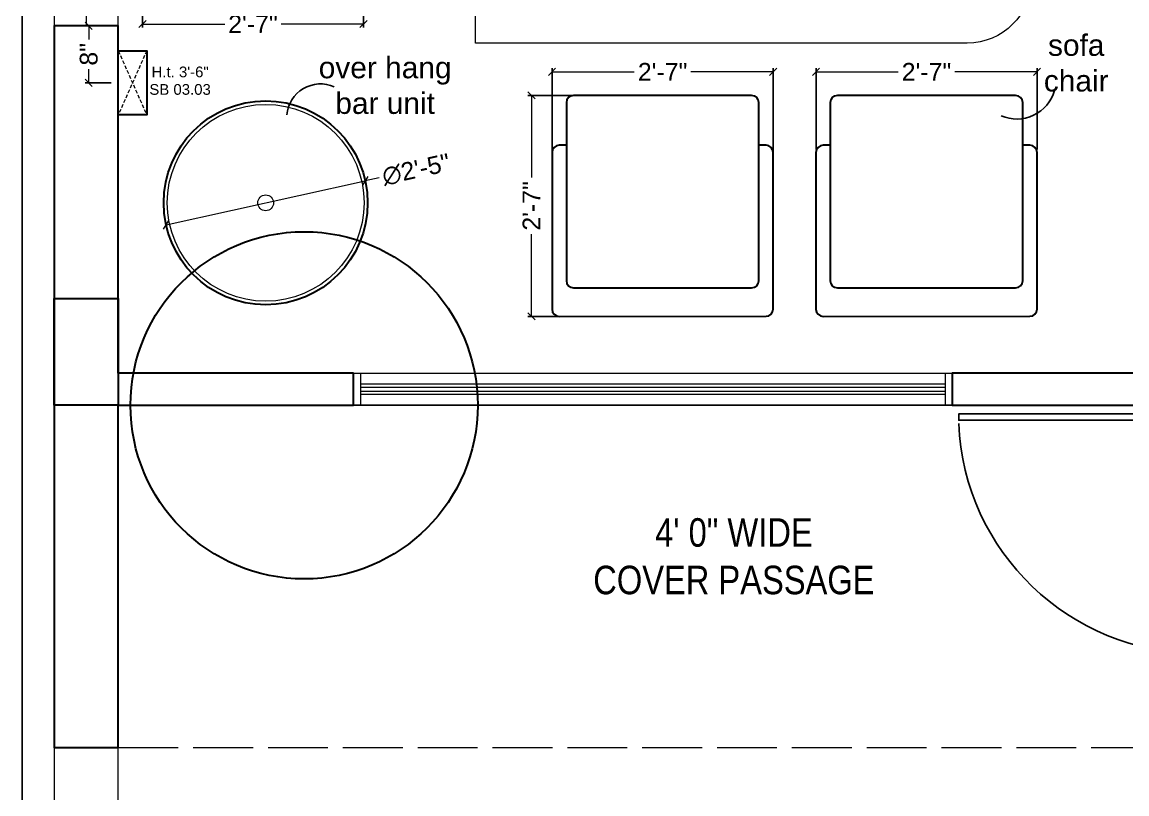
# Model space of a CAD drawing. Header units: millimetres. Extents: x 56222 to 3066687, y -650199 to -121287.
# Drawn here: x 149356.6 to 149511.6, y -178920.6 to -178812.3 of the extents above; entities that cross this region are included whole.
import ezdxf

# ---------------------------------------------------------------- set-up
doc = ezdxf.new("R2010")
doc.units = ezdxf.units.MM
doc.header["$MEASUREMENT"] = 0
doc.header["$PDMODE"] = 35
for name, pattern in [('ACAD_ISO02W100', [15, 12, -3]), ('DASHED', [0.75, 0.5, -0.25]), ('DASHED2', [0.375, 0.25, -0.125])]:
    doc.linetypes.add(name, pattern=pattern)
doc.layers.get('Defpoints').update_dxf_attribs({"color": 220})
doc.layers.add('AR DOOR', color=40, linetype='Continuous')
doc.layers.add('AR ELE-5', color=134, linetype='Continuous')
for name, color, linetype, lineweight in [('COLUMN', 1, 'Continuous', 30), ('dim05', 1, 'Continuous', 13), ('el', 7, 'Continuous', 20), ('ELEC-wires', 1, 'DASHED2', 13), ('Electrical', 84, 'Continuous', 30), ('FIRST FLOOR ( DW_RAIL )', 7, 'Continuous', 9), ('FIRST FLOOR ( TEXT )', 7, 'Continuous', 9), ('FURNITURE', 32, 'Continuous', 9), ('Labelling', 1, 'Continuous', 25), ('SECOND FLOOR', 7, 'Continuous', 9), ('SECOND FLOOR  ( PLINE )', 251, 'Continuous', 30), ('SECOND FLOOR ( DW_RAIL )', 7, 'Continuous', 9), ('wall', 7, 'Continuous', 30), ('XX~SLAB ( BEAM )~ ( DIM )', 7, 'Continuous', 9)]:
    doc.layers.add(name, color=color, linetype=linetype, lineweight=lineweight)
doc.layers.add('XX~SLAB ( PLINE )', color=251, linetype='Continuous', plot=False)
doc.styles.add('Arial', font='arial.ttf')
doc.styles.add('KATHA', font='swissc.ttf')
doc.styles.get("Standard").update_dxf_attribs({"font": 'arial.ttf', "height": 6})
doc.styles.add('style4', font='ARIALN.TTF')
doc.dimstyles.new('ISO-25', dxfattribs={"dimtxt": 2.5, "dimasz": 1, "dimexe": 0.5, "dimexo": 1, "dimtad": 0, "dimdec": 1, "dimlunit": 4, "dimtxsty": 'Standard', "dimblk": 'OBLIQUE', "dimcen": 2.5, "dimclrd": 1, "dimclre": 1, "dimclrt": 5, "dimadec": 0, "dimazin": 0, "dimtfac": 1, "dimtdec": 1, "dimtmove": 0, "dimatfit": 3, "dimfxl": 1, "dimlwd": -1, "dimarcsym": 0})

# ---------------------------------------------------------------- blocks, each defined once
blk = doc.blocks.new('*U255')
for points in [[(0, 0), (0, 1120), (-30, 1120), (-30, 0)], [(40, 0), (0, 0), (0, -30), (-10, -30), (-10, -100), (40, -100)], [(-1160, 0), (-1120, 0), (-1120, -30), (-1110, -30), (-1110, -100), (-1160, -100)]]:
    blk.add_lwpolyline(points, close=True)
at = {"layer": 'AR ELE-5', "linetype": 'ByBlock', "ltscale": 15}
blk.add_arc((1.6, -0.7), 1121.6, 92.373, 179.9653, dxfattribs=at)
blk = doc.blocks.new('_Oblique')
at = {"layer": 'wall', "color": 0, "lineweight": -2}
blk.add_line((-0.5, -0.5), (0.5, 0.5), dxfattribs=at)
blk = doc.blocks.new('*D1005')
at = {"layer": 'Defpoints', "color": 0, "lineweight": 30, "transparency": 16777216}
for p in [(149373.46, -178800.33), (149404.46, -178801.78), (149404.46, -178812.54)]:
    blk.add_point(p, dxfattribs=at)
at = {"layer": 'dim05', "color": 1, "linetype": 'Continuous', "lineweight": -2, "transparency": 16777216}
for p, q in [((149373.46, -178801.33), (149373.46, -178813.04)), ((149404.46, -178802.78), (149404.46, -178813.04))]:
    blk.add_line(p, q, dxfattribs=at)
at = {"layer": 'dim05', "color": 1, "linetype": 'Continuous', "transparency": 16777216}
for p, q in [((149373.46, -178812.54), (149384.99, -178812.54)), ((149404.46, -178812.54), (149392.93, -178812.54))]:
    blk.add_line(p, q, dxfattribs=at)
at = {"layer": 'dim05', "color": 1, "transparency": 16777216, "rotation": 180}
blk.add_blockref('_Oblique', (149373.46, -178812.54), dxfattribs=at)
at = {"layer": 'dim05', "color": 1, "transparency": 16777216}
blk.add_blockref('_Oblique', (149404.46, -178812.54), dxfattribs=at)
at = {"layer": 'dim05', "color": 5, "lineweight": 25, "transparency": 16777216, "insert": (149388.96, -178812.54), "char_height": 2.5, "attachment_point": 5, "style": 'Arial'}
blk.add_mtext('2\'-7"', dxfattribs=at)
blk = doc.blocks.new('*D1008')
at = {"layer": 'Defpoints', "color": 0, "lineweight": 30, "transparency": 16777216}
for p in [(149467.95, -178819.25), (149467.95, -178831.17), (149498.96, -178831.17)]:
    blk.add_point(p, dxfattribs=at)
at = {"layer": 'dim05', "color": 1, "linetype": 'Continuous', "lineweight": -2, "transparency": 16777216}
for p, q in [((149467.95, -178830.17), (149467.95, -178818.75)), ((149498.96, -178830.17), (149498.96, -178818.75))]:
    blk.add_line(p, q, dxfattribs=at)
at = {"layer": 'dim05', "color": 1, "linetype": 'Continuous', "transparency": 16777216}
for p, q in [((149467.95, -178819.25), (149479.49, -178819.25)), ((149498.96, -178819.25), (149487.42, -178819.25))]:
    blk.add_line(p, q, dxfattribs=at)
at = {"layer": 'dim05', "color": 1, "transparency": 16777216, "rotation": 180}
blk.add_blockref('_Oblique', (149467.95, -178819.25), dxfattribs=at)
at = {"layer": 'dim05', "color": 1, "transparency": 16777216}
blk.add_blockref('_Oblique', (149498.96, -178819.25), dxfattribs=at)
at = {"layer": 'dim05', "color": 5, "lineweight": 25, "transparency": 16777216, "insert": (149483.45, -178819.25), "char_height": 2.5, "attachment_point": 5, "style": 'Arial'}
blk.add_mtext('2\'-7"', dxfattribs=at)
blk = doc.blocks.new('*D1009')
at = {"layer": 'Defpoints', "color": 0, "lineweight": 30, "transparency": 16777216}
for p in [(149461.94, -178819.25), (149430.92, -178833.17), (149461.94, -178833.17)]:
    blk.add_point(p, dxfattribs=at)
at = {"layer": 'dim05', "color": 1, "linetype": 'Continuous', "lineweight": -2, "transparency": 16777216}
for p, q in [((149430.92, -178832.17), (149430.92, -178818.75)), ((149461.94, -178832.17), (149461.94, -178818.75))]:
    blk.add_line(p, q, dxfattribs=at)
at = {"layer": 'dim05', "color": 1, "linetype": 'Continuous', "transparency": 16777216}
for p, q in [((149430.92, -178819.25), (149442.46, -178819.25)), ((149461.94, -178819.25), (149450.4, -178819.25))]:
    blk.add_line(p, q, dxfattribs=at)
at = {"layer": 'dim05', "color": 1, "transparency": 16777216, "rotation": 180}
blk.add_blockref('_Oblique', (149430.92, -178819.25), dxfattribs=at)
at = {"layer": 'dim05', "color": 1, "transparency": 16777216}
blk.add_blockref('_Oblique', (149461.94, -178819.25), dxfattribs=at)
at = {"layer": 'dim05', "color": 5, "lineweight": 25, "transparency": 16777216, "insert": (149446.43, -178819.25), "char_height": 2.5, "attachment_point": 5, "style": 'Arial'}
blk.add_mtext('2\'-7"', dxfattribs=at)
blk = doc.blocks.new('*D1010')
at = {"layer": 'Defpoints', "color": 0, "lineweight": 30, "transparency": 16777216}
for p in [(149436.46, -178822.56), (149428.03, -178853.56), (149436.47, -178853.56)]:
    blk.add_point(p, dxfattribs=at)
at = {"layer": 'dim05', "color": 1, "linetype": 'Continuous', "lineweight": -2, "transparency": 16777216}
for p, q in [((149435.46, -178822.56), (149427.53, -178822.56)), ((149435.47, -178853.56), (149427.53, -178853.56))]:
    blk.add_line(p, q, dxfattribs=at)
at = {"layer": 'dim05', "color": 1, "linetype": 'Continuous', "transparency": 16777216}
for p, q in [((149428.03, -178822.56), (149428.03, -178834.09)), ((149428.03, -178853.56), (149428.03, -178842.03))]:
    blk.add_line(p, q, dxfattribs=at)
at = {"layer": 'dim05', "color": 1, "transparency": 16777216}
for p, rotation in [((149428.03, -178822.56), 90), ((149428.03, -178853.56), 270)]:
    blk.add_blockref('_Oblique', p, dxfattribs=dict(at, rotation=rotation))
at = {"layer": 'dim05', "color": 5, "lineweight": 25, "transparency": 16777216, "insert": (149428.03, -178838.06), "char_height": 2.5, "attachment_point": 5, "rotation": 90, "style": 'Arial'}
blk.add_mtext('2\'-7"', dxfattribs=at)
blk = doc.blocks.new('*D1015')
at = {"layer": 'Defpoints', "color": 0, "lineweight": 30, "transparency": 16777216}
for p in [(149404.71, -178834.55), (149376.77, -178840.71)]:
    blk.add_point(p, dxfattribs=at)
at = {"layer": 'dim05', "color": 1, "linetype": 'Continuous', "transparency": 16777216}
for p in [(149376.77, -178840.71), (149406.66, -178834.12)]:
    blk.add_line(p, (149404.71, -178834.55), dxfattribs=at)
at = {"layer": 'dim05', "color": 1, "transparency": 16777216}
for p, rotation in [((149404.71, -178834.55), 192.4314332242301), ((149376.77, -178840.71), 12.43143322423015)]:
    blk.add_blockref('_Oblique', p, dxfattribs=dict(at, rotation=rotation))
at = {"layer": 'dim05', "color": 5, "lineweight": 25, "transparency": 16777216, "insert": (149411.85, -178832.98), "char_height": 2.5, "attachment_point": 5, "rotation": 12.4314, "style": 'Arial'}
blk.add_mtext('∅2\'-5"', dxfattribs=at)
blk = doc.blocks.new('6616')
at = {"color": 242, "linetype": 'DASHED', "true_color": 0xcd2027}
for p, q in [((386784.79, -36915.77), (386775.78, -36911.78)), ((386784.79, -36911.78), (386775.78, -36915.77))]:
    blk.add_line(p, q, dxfattribs=at)
at = {"layer": 'ELEC-wires', "color": 5, "linetype": 'ByBlock', "lineweight": 30, "ltscale": 4}
blk.add_lwpolyline([(386775.78, -36911.78), (386784.79, -36911.78), (386784.79, -36915.77), (386775.78, -36915.77)], close=True, dxfattribs=at)
blk = doc.blocks.new('*D1074')
at = {"layer": 'Defpoints', "color": 0, "lineweight": 30, "transparency": 16777216}
for p in [(149370.07, -178812.79, -0.13), (149365.92, -178820.79), (149370.07, -178820.79, -0.13)]:
    blk.add_point(p, dxfattribs=at)
at = {"layer": 'dim05', "color": 1, "linetype": 'Continuous', "lineweight": -2, "transparency": 16777216}
for p, q in [((149369.07, -178812.79), (149365.42, -178812.79)), ((149369.07, -178820.79), (149365.42, -178820.79))]:
    blk.add_line(p, q, dxfattribs=at)
at = {"layer": 'dim05', "color": 1, "linetype": 'Continuous', "transparency": 16777216}
for p, q in [((149365.92, -178812.79), (149365.92, -178814.73)), ((149365.92, -178820.79), (149365.92, -178818.86))]:
    blk.add_line(p, q, dxfattribs=at)
at = {"layer": 'dim05', "color": 1, "transparency": 16777216}
for p, rotation in [((149365.92, -178812.79), 90), ((149365.92, -178820.79), 270)]:
    blk.add_blockref('_Oblique', p, dxfattribs=dict(at, rotation=rotation))
at = {"layer": 'dim05', "color": 5, "lineweight": 25, "transparency": 16777216, "insert": (149365.92, -178816.79), "char_height": 2.5, "attachment_point": 5, "rotation": 90, "style": 'Arial'}
blk.add_mtext('8"', dxfattribs=at)

msp = doc.modelspace()

# ---------------------------------------------------------------- linework, layer by layer
at = {"layer": 'COLUMN', "elevation": -0.1256}
msp.add_lwpolyline([(149361.0674, -178851.0444), (149370.0674, -178851.0444), (149370.0674, -178866.0444), (149361.0674, -178866.0444)], close=True, dxfattribs=at)
at = {"layer": 'FIRST FLOOR ( DW_RAIL )', "elevation": -0.1256}
for points in [[(149404.0674, -178866.0444), (149404.0674, -178861.5444)], [(149486.0674, -178861.5444), (149486.0674, -178866.0444)]]:
    msp.add_lwpolyline(points, dxfattribs=at)
for points in [[(149404.0674, -178863.0444), (149486.0674, -178863.0444), (149486.0674, -178863.5444), (149404.0674, -178863.5444)], [(149404.0674, -178864.0444), (149486.0674, -178864.0444), (149486.0674, -178864.5444), (149404.0674, -178864.5444)]]:
    msp.add_lwpolyline(points, close=True, dxfattribs=at)
at = {"layer": 'FURNITURE', "lineweight": 30, "elevation": -0.1256}
for points in [[(149432.9213, -178823.562), (149432.9213, -178848.562, 0.41421356), (149433.9213, -178849.562), (149458.9213, -178849.562, 0.41421356), (149459.9213, -178848.562), (149459.9213, -178845.562), (149459.9213, -178823.562, 0.41421356), (149458.9213, -178822.562), (149433.9213, -178822.562, 0.41421356)], [(149469.9461, -178823.562), (149469.9461, -178848.562, 0.41421356), (149470.9461, -178849.562), (149495.9461, -178849.562, 0.41421356), (149496.9461, -178848.562), (149496.9461, -178845.562), (149496.9461, -178823.562, 0.41421356), (149495.9461, -178822.562), (149470.9461, -178822.562, 0.41421356)]]:
    msp.add_lwpolyline(points, format="xyb", close=True, dxfattribs=at)
for points in [[(149432.9213, -178829.562), (149431.9213, -178829.562, 0.41421356), (149430.9213, -178830.562), (149430.9213, -178852.562, 0.41421356), (149431.9213, -178853.562), (149460.9389, -178853.5511, 0.41421356), (149461.9389, -178852.5511), (149461.9389, -178830.562, 0.41421356), (149460.9389, -178829.562), (149459.9213, -178829.562)], [(149469.9461, -178829.562), (149468.9461, -178829.562, 0.41421356), (149467.9461, -178830.562), (149467.9461, -178852.562, 0.41421356), (149468.9461, -178853.562), (149497.9636, -178853.5511, 0.41421356), (149498.9636, -178852.5511), (149498.9636, -178830.562, 0.41421356), (149497.9636, -178829.562), (149496.9461, -178829.562)]]:
    msp.add_lwpolyline(points, format="xyb", dxfattribs=at)
at = {"layer": 'FURNITURE', "lineweight": 30}
msp.add_circle((149390.7402, -178837.6301, -0.1256), 14.3057, dxfattribs=at)
at = {"layer": 'FURNITURE', "lineweight": 5}
for radius in [13.8057, 1.1095]:
    msp.add_circle((149390.7402, -178837.6301, -0.1256), radius, dxfattribs=at)
at = {"layer": 'Labelling', "color": 1}
for centre, radius, start, end in [((149398.4445, -178825.6747, -0.1262), 4.7356, 66.16113, 175.224487), ((149496.1241, -178820.4104, -0.1251), 5.4672, 246.205169, 344.719409)]:
    msp.add_arc(centre, radius, start, end, dxfattribs=at)
at = {"layer": 'SECOND FLOOR'}
for p, q in [((149361.0674, -178705.5444, -0.1256), (149361.0674, -179016.0444, -0.1256)), ((149370.0674, -178861.5444, -0.1256), (149370.0674, -178710.0444, -0.1256)), ((149370.0674, -178812.7944, -0.1256), (149361.0674, -178812.7944, -0.1256)), ((149370.0674, -178861.5444, -0.1256), (149403.0674, -178861.5444, -0.1256)), ((149403.0674, -178866.0444, -0.1256), (149403.0674, -178861.5444, -0.1256)), ((149487.0674, -178861.5444, -0.1256), (149524.5674, -178861.5444, -0.1256)), ((149487.0674, -178866.0444, -0.1256), (149487.0674, -178861.5444, -0.1256)), ((149370.0674, -178866.0444, -0.1256), (149524.5674, -178866.0444, -0.1256)), ((149370.0674, -179016.0444, -0.1256), (149370.0674, -178866.0444, -0.1256)), ((149370.0674, -178914.0444, -0.1256), (149361.0674, -178914.0444, -0.1256))]:
    msp.add_line(p, q, dxfattribs=at)
at = {"layer": 'SECOND FLOOR', "color": 1, "linetype": 'ACAD_ISO02W100', "ltscale": 0.7, "elevation": -0.1256}
msp.add_lwpolyline([(149370.0674, -178914.0444), (149520.0674, -178914.0444)], dxfattribs=at)
at = {"layer": 'SECOND FLOOR  ( PLINE )', "elevation": -0.1256}
for points in [[(149403.0674, -178861.5444), (149370.0674, -178861.5444), (149370.0674, -178812.7944), (149365.5674, -178812.7944), (149361.0674, -178812.7944), (149361.0674, -178914.0444), (149370.0674, -178914.0444), (149370.0674, -178866.0444), (149403.0674, -178866.0444)], [(149524.5674, -178861.5444), (149487.0674, -178861.5444), (149487.0674, -178866.0444), (149524.5674, -178866.0444)]]:
    msp.add_lwpolyline(points, close=True, dxfattribs=at)
at = {"layer": 'SECOND FLOOR ( DW_RAIL )', "elevation": -0.1256}
msp.add_lwpolyline([(149370.0674, -178812.7944), (149370.0674, -178811.2944), (149368.5674, -178811.2944), (149368.5674, -178809.7944), (149367.0674, -178809.7944), (149367.0674, -178761.7944), (149368.5674, -178761.7944), (149368.5674, -178760.2944), (149370.0674, -178760.2944), (149370.0674, -178758.7944), (149365.5674, -178758.7944), (149365.5674, -178760.2944), (149367.0674, -178760.2944), (149367.0674, -178761.7944), (149368.5674, -178761.7944), (149368.5674, -178809.7944), (149367.0674, -178809.7944), (149367.0674, -178811.2944), (149365.5674, -178811.2944), (149365.5674, -178812.7944), (149370.0674, -178812.7944), (149370.0674, -178758.7944), (149365.5674, -178758.7944), (149365.5674, -178812.7944)], close=True, dxfattribs=at)
at = {"layer": 'XX~SLAB ( BEAM )~ ( DIM )'}
msp.add_line((149370.0674, -178861.5444, -0.1256), (149379.0674, -178861.5444, -0.1256), dxfattribs=at)
at = {"layer": 'XX~SLAB ( BEAM )~ ( DIM )', "color": 9, "true_color": 0xc7c8ca, "elevation": -0.1256}
msp.add_lwpolyline([(149429.1853, -178761.2667), (149498.1634, -178761.2667), (149498.1634, -178806.2191, -0.41421356), (149489.1634, -178815.2191), (149420.1853, -178815.2191), (149420.1853, -178770.2667, -0.41421356)], format="xyb", close=True, dxfattribs=at)
at = {"layer": 'XX~SLAB ( BEAM )~ ( DIM )', "elevation": -0.1256}
msp.add_lwpolyline([(149403.0674, -178861.5444), (149487.0674, -178861.5444), (149487.0674, -178866.0444), (149403.0674, -178866.0444)], close=True, dxfattribs=at)
at = {"layer": 'XX~SLAB ( BEAM )~ ( DIM )', "color": 242, "lineweight": 30, "true_color": 0xcd2027}
msp.add_circle((149396.1359, -178866.0444, -0.1256), 24.3597, dxfattribs=at)
at = {"layer": 'XX~SLAB ( PLINE )', "elevation": -0.1256}
msp.add_lwpolyline([(149356.5674, -178705.5444), (149761.5674, -178705.5444), (149761.5674, -179016.0444), (149752.5674, -179016.0444), (149732.7627, -179016.0444), (149692.4256, -179016.0444), (149667.0674, -179016.0444), (149520.0674, -179016.0444), (149446.8238, -179016.0444), (149356.5674, -179016.0444)], close=True, dxfattribs=at)

# ---------------------------------------------------------------- block references
at = {"layer": 'AR DOOR', "linetype": 'ByBlock', "lineweight": -2, "extrusion": (0, 0, -1), "xscale": -0.02999999999996949, "yscale": 0.02999999999996949, "zscale": -0.02999999999996949, "rotation": 270}
msp.add_blockref('*U255', (-149521.5674, -178867.2444, 0.1256), dxfattribs=at)
at = {"layer": 'el', "color": 1, "rotation": 89.99999999999999}
msp.add_blockref('6616', (112458.2836, -565601.0817, -0.1256), dxfattribs=at)

# ---------------------------------------------------------------- texts
at = {"layer": 'Electrical', "color": 240, "true_color": 0xed1f24, "transparency": 33554687}
msp.add_text('H.t. 3\'-6"', height=1.5, dxfattribs=at).set_placement((149374.7349, -178820.0086, 0.1256))
at = {"layer": 'Electrical', "color": 5, "transparency": 33554687}
msp.add_text('SB 03.03', height=1.5, dxfattribs=at).set_placement((149374.4227, -178822.471, 0.1256))
at = {"layer": 'FIRST FLOOR ( TEXT )', "insert": (149456.4284, -178887.2505, -0.1256), "char_height": 4, "attachment_point": 5, "style": 'KATHA'}
msp.add_mtext('4\' 0" WIDE \\PCOVER PASSAGE', dxfattribs=at)
at = {"layer": 'Labelling', "color": 1, "char_height": 3, "width": 33.454272, "attachment_point": 5, "style": 'style4'}
for s, insert in [('\\A1;{\\fArial|b0|i0|c0|p34;sofa \\Pchair}', (149504.4563, -178818.028, -0.1256)), ('\\A1;{\\fArial|b0|i0|c0|p34;over hang \\Pbar unit}', (149407.5001, -178821.173, -0.1256))]:
    msp.add_mtext(s, dxfattribs=dict(at, insert=insert))

# ---------------------------------------------------------------- dimensions: what is measured, and where the dimension line sits
at = {"layer": 'dim05', "color": 27, "lineweight": 25, "true_color": 0x7d5120}
for base, p1, p2, override, picture, middle in [((149404.4606, -178812.5375, -0.1256), (149373.4606, -178800.3273, -0.1256), (149404.4606, -178801.7783, -0.1256), {"dimtxsty": 'Arial'}, '*D1005', (149388.9606, -178812.5375, -0.1256)), ((149461.9389, -178819.2457, -0.1256), (149430.9213, -178833.1726, -0.1256), (149461.9389, -178833.1726, -0.1256), {"dimdec": 0, "dimtxsty": 'Arial'}, '*D1009', (149446.4301, -178819.2457, -0.1256)), ((149467.9461, -178819.2457, -0.1256), (149498.9636, -178831.1683, -0.1256), (149467.9461, -178831.1683, -0.1256), {"dimdec": 0, "dimtxsty": 'Arial'}, '*D1008', (149483.4549, -178819.2457, -0.1256))]:
    dim = msp.add_linear_dim(base=base, p1=p1, p2=p2, dimstyle='ISO-25', override=override, dxfattribs=at)
    dim.commit()
    dim.dimension.update_dxf_attribs({"geometry": picture, "text_midpoint": middle})
for base, p1, p2, angle, override, picture, middle in [((149365.9196, -178820.7944), (149370.0674, -178812.7944, -0.1256), (149370.0674, -178820.7944, -0.1256), 90, {"dimtxsty": 'Arial'}, '*D1074', (149365.9196, -178816.7944)), ((149428.0268, -178853.5603, -0.1256), (149436.4615, -178822.562, -0.1256), (149436.4732, -178853.5603, -0.1256), 270, {"dimdec": 0, "dimtxsty": 'Arial'}, '*D1010', (149428.0268, -178838.0611, -0.1256))]:
    dim = msp.add_linear_dim(base=base, p1=p1, p2=p2, angle=angle, dimstyle='ISO-25', override=override, dxfattribs=at)
    dim.commit()
    dim.dimension.update_dxf_attribs({"geometry": picture, "text_midpoint": middle})
dim = msp.add_diameter_dim_2p(p1=(149376.7699, -178840.7097, -0.1256), p2=(149404.7105, -178834.5505, -0.1256), dimstyle='ISO-25', override={"dimdec": 0, "dimtxsty": 'Arial'}, dxfattribs=at)
dim.commit()
dim.dimension.update_dxf_attribs({"geometry": '*D1015', "text_midpoint": (149411.847, -178832.9773, -0.1256)})

doc.saveas('drawing.dxf')
